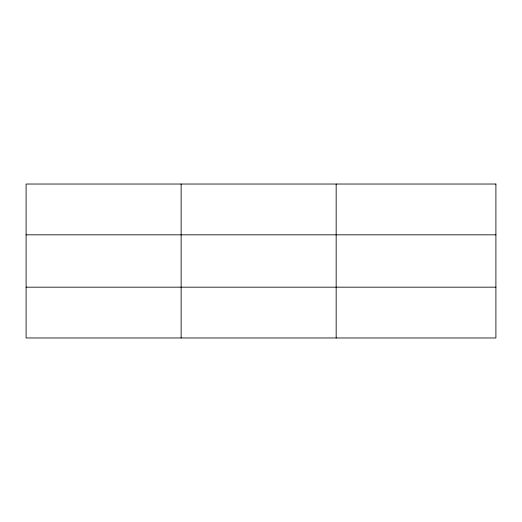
<?xml version="1.0" encoding="UTF-8"?>
<svg xmlns="http://www.w3.org/2000/svg" width="522" height="522" viewBox="0 0 522 522"><rect width="100%" height="100%" fill="white"/><g stroke="black" fill="none" stroke-linecap="round" stroke-linejoin="round"><path stroke-width="0.78" d="M181.134 337.969L181.134 184.031M336.168 337.969L336.168 184.031M26.1 234.828L495.9 234.828M26.1 287.172L495.9 287.172M495.9 184.031L495.9 337.969L26.1 337.969L26.1 184.031L495.9 184.031"/></g></svg>
